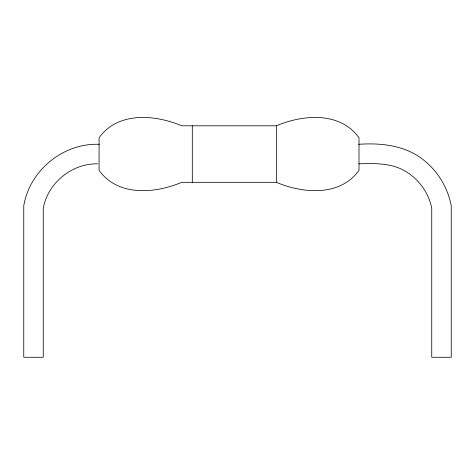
<?xml version="1.0" encoding="UTF-8"?>
<svg xmlns="http://www.w3.org/2000/svg" width="475" height="475" viewBox="0 0 475 475"><rect width="100%" height="100%" fill="white"/><g stroke="black" fill="none" stroke-linecap="round" stroke-linejoin="round"><path stroke-width="0.71" d="M276.343 125.804C303.044 114.499 340.159 111.388 358.999 137.792L358.999 170.335C340.159 196.733 303.044 193.628 276.343 182.323L181.723 182.323C155.022 193.628 117.907 196.733 99.067 170.335L99.067 137.792C117.907 111.388 155.022 114.499 181.723 125.804L276.343 125.804L276.343 182.323M97.612 163.816C71.939 163.347 47.821 182.94 43.261 208.246L43.261 357.265L23.75 357.265L23.75 205.865C29.557 170.466 63.401 142.815 99.263 144.305M358.791 144.305C382.037 142.637 407.152 145.647 425.392 161.518C438.829 172.74 448.032 188.676 451.25 205.865L451.25 357.265L431.739 357.265L431.739 208.246C428.925 193.824 420.054 180.821 407.782 172.775C393.502 162.901 375.488 163.257 358.916 163.816M192.304 125.804L192.304 182.323"/></g></svg>
